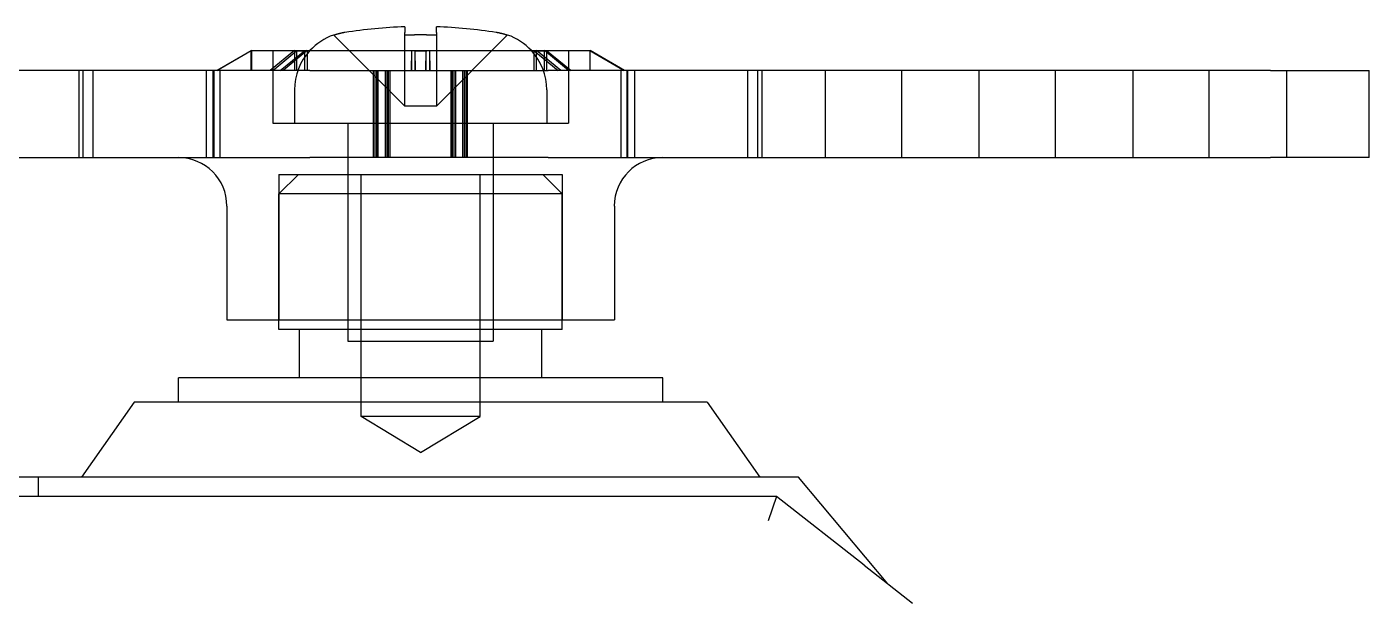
# Model space of a CAD drawing. Extents: x 3.27 to 9.48, y 3.29 to 7.63.
# Drawn here: x 4.435 to 5.526, y 4.677 to 5.146 of the extents above; entities that cross this region are included whole.
import ezdxf

# ---------------------------------------------------------------- set-up
doc = ezdxf.new("R2010")
doc.units = 0
doc.layers.add('HIDDEN_EDGES_ANSI_', color=7, linetype='CONTINUOUS')
doc.layers.add('VISIBLE_EDGES_ANSI_', color=7, linetype='CONTINUOUS')

msp = doc.modelspace()

# ---------------------------------------------------------------- linework, layer by layer
at = {"layer": 'HIDDEN_EDGES_ANSI_'}
for p, q in [((4.6847, 5.1387), (4.7424, 5.081)), ((4.7424, 5.081), (4.7424, 5.1387)), ((4.768, 5.081), (4.8256, 5.1387)), ((4.768, 5.1387), (4.768, 5.081)), ((4.6174, 5.1263), (4.6175, 5.1263)), ((4.6175, 5.1102), (4.6175, 5.1263)), ((4.6527, 5.1263), (4.6328, 5.1102)), ((4.6351, 5.1263), (4.6351, 5.0672)), ((4.6411, 5.1102), (4.661, 5.1263)), ((4.6527, 5.1263), (4.6527, 5.1102)), ((4.6546, 5.1102), (4.6546, 5.1263)), ((4.661, 5.1102), (4.661, 5.1263)), ((4.7479, 5.1263), (4.7476, 5.1102)), ((4.7479, 5.1263), (4.7479, 5.1102)), ((4.7594, 5.1102), (4.7597, 5.1263)), ((4.7597, 5.1102), (4.7597, 5.1263)), ((4.7625, 5.1263), (4.7625, 5.1102)), ((4.8473, 5.1263), (4.8473, 5.1102)), ((4.8473, 5.1263), (4.8669, 5.1102)), ((4.8753, 5.1102), (4.8558, 5.1263)), ((4.8558, 5.1102), (4.8558, 5.1263)), ((4.8576, 5.1263), (4.8576, 5.1102)), ((4.8753, 5.1263), (4.8753, 5.0672)), ((4.8928, 5.1263), (4.8928, 5.1102)), ((4.8928, 5.1263), (4.9207, 5.1102)), ((4.893, 5.1263), (4.893, 5.1262)), ((4.4776, 5.0393), (4.4776, 5.1102)), ((4.4891, 5.0393), (4.4891, 5.1102)), ((4.5812, 5.0393), (4.5812, 5.1102)), ((4.5874, 5.0393), (4.5874, 5.1102)), ((4.5923, 5.0393), (4.5923, 5.1102)), ((4.717, 5.0393), (4.717, 5.1102)), ((4.7182, 5.0393), (4.7182, 5.1102)), ((4.7195, 5.0393), (4.7195, 5.1102)), ((4.7207, 5.0393), (4.7207, 5.1102)), ((4.7267, 5.0393), (4.7267, 5.1102)), ((4.7279, 5.0393), (4.7279, 5.1102)), ((4.7291, 5.0393), (4.7291, 5.1102)), ((4.7304, 5.0393), (4.7304, 5.1102)), ((4.78, 5.0393), (4.78, 5.1102)), ((4.7812, 5.0393), (4.7812, 5.1102)), ((4.7825, 5.0393), (4.7825, 5.1102)), ((4.7837, 5.0393), (4.7837, 5.1102)), ((4.7896, 5.0393), (4.7896, 5.1102)), ((4.7909, 5.0393), (4.7909, 5.1102)), ((4.7921, 5.0393), (4.7921, 5.1102)), ((4.7934, 5.0393), (4.7934, 5.1102)), ((4.9181, 5.0393), (4.9181, 5.1102)), ((4.923, 5.0393), (4.923, 5.1102)), ((4.9237, 5.0393), (4.9237, 5.1102)), ((5.0213, 5.0393), (5.0213, 5.1102)), ((5.0293, 5.0393), (5.0293, 5.1102)), ((5.0843, 5.0393), (5.0843, 5.1102)), ((5.1463, 5.0393), (5.1463, 5.1102)), ((5.2093, 5.0393), (5.2093, 5.1102)), ((5.2713, 5.0393), (5.2713, 5.1102)), ((5.3343, 5.0393), (5.3343, 5.1102)), ((5.3963, 5.0393), (5.3963, 5.1102)), ((5.4593, 5.0393), (5.4593, 5.1102)), ((4.6526, 5.0943), (4.6526, 5.0672)), ((4.8577, 5.0943), (4.8577, 5.0672)), ((4.768, 5.081), (4.7424, 5.081)), ((4.6351, 5.0672), (4.8753, 5.0672)), ((4.6961, 5.0672), (4.6961, 4.8901)), ((4.6961, 5.0672), (4.6961, 5.0255)), ((4.8142, 5.0672), (4.8142, 4.8901)), ((4.8142, 5.0672), (4.8142, 5.0255)), ((4.6558, 5.0255), (4.64, 5.0098)), ((4.64, 5.0255), (4.8703, 5.0255)), ((4.64, 5.0255), (4.64, 4.9074)), ((4.7068, 4.8287), (4.7068, 5.0255)), ((4.8036, 4.8287), (4.8036, 5.0255)), ((4.8546, 5.0255), (4.8703, 5.0098)), ((4.8703, 5.0255), (4.8703, 4.9074)), ((4.8703, 5.0098), (4.64, 5.0098)), ((4.64, 4.9074), (4.64, 5.0098)), ((4.8703, 4.9074), (4.8703, 5.0098)), ((4.6961, 4.8901), (4.8142, 4.8901)), ((4.8036, 4.8287), (4.7068, 4.8287)), ((4.7552, 4.7996), (4.7068, 4.8287)), ((4.7552, 4.7996), (4.8036, 4.8287)), ((4.4442, 4.7795), (4.4442, 4.7637))]:
    msp.add_line(p, q, dxfattribs=at)
for points in [[(4.6175, 5.1263, 0), (4.6175, 5.1263, 0), (4.6175, 5.1263, 0), (4.6175, 5.1263, 0), (4.6175, 5.1263, 0), (4.6175, 5.1263, 0), (4.6175, 5.1263, 0), (4.6175, 5.1263, 0), (4.6175, 5.1263, 0), (4.6174, 5.1263, 0), (4.6174, 5.1263, 0), (4.6174, 5.1263, 0), (4.6174, 5.1263, 0), (4.6174, 5.1263, 0), (4.6174, 5.1263, 0), (4.6174, 5.1263, 0), (4.6174, 5.1263, 0), (4.6174, 5.1263, 0), (4.6174, 5.1263, 0), (4.6174, 5.1263, 0), (4.6174, 5.1263, 0), (4.6174, 5.1263, 0), (4.6174, 5.1263, 0), (4.6174, 5.1263, 0), (4.6174, 5.1263, 0), (4.6174, 5.1263, 0), (4.6174, 5.1263, 0), (4.6174, 5.1263, 0), (4.6174, 5.1263, 0), (4.6174, 5.1263, 0), (4.6174, 5.1263, 0), (4.6174, 5.1263, 0), (4.6174, 5.1263, 0), (4.6174, 5.1263, 0), (4.6174, 5.1263, 0), (4.6174, 5.1263, 0), (4.6174, 5.1263, 0), (4.6174, 5.1263, 0), (4.6174, 5.1263, 0), (4.6174, 5.1263, 0), (4.6174, 5.1263, 0), (4.6174, 5.1263, 0), (4.6174, 5.1263, 0), (4.6174, 5.1263, 0), (4.6174, 5.1263, 0), (4.6174, 5.1263, 0), (4.6174, 5.1263, 0), (4.6174, 5.1263, 0), (4.6174, 5.1263, 0), (4.6174, 5.1263, 0), (4.6174, 5.1263, 0), (4.6174, 5.1263, 0), (4.6174, 5.1263, 0), (4.6174, 5.1263, 0), (4.6174, 5.1263, 0), (4.6174, 5.1263, 0), (4.6174, 5.1263, 0), (4.6174, 5.1263, 0), (4.6174, 5.1263, 0), (4.6174, 5.1263, 0), (4.6174, 5.1263, 0), (4.6174, 5.1262, 0), (4.6174, 5.1262, 0), (4.6174, 5.1262, 0), (4.6174, 5.1262, 0), (4.6174, 5.1262, 0), (4.6174, 5.1262, 0), (4.6174, 5.1262, 0), (4.6174, 5.1262, 0), (4.6174, 5.1262, 0), (4.6174, 5.1262, 0), (4.6174, 5.1262, 0), (4.6174, 5.1262, 0), (4.6174, 5.1262, 0), (4.6174, 5.1262, 0), (4.6174, 5.1262, 0), (4.6174, 5.1262, 0), (4.6174, 5.1262, 0), (4.6174, 5.1262, 0), (4.6174, 5.1262, 0), (4.6174, 5.1262, 0), (4.6174, 5.1262, 0), (4.6174, 5.1262, 0), (4.6174, 5.1262, 0), (4.6174, 5.1262, 0), (4.6174, 5.1262, 0), (4.6174, 5.1262, 0), (4.6174, 5.1262, 0), (4.6174, 5.1262, 0), (4.6174, 5.1262, 0), (4.6174, 5.1262, 0), (4.6174, 5.1262, 0), (4.6174, 5.1262, 0), (4.6174, 5.1262, 0), (4.6174, 5.1262, 0), (4.6174, 5.1262, 0), (4.6174, 5.1262, 0), (4.6174, 5.1262, 0), (4.6174, 5.1262, 0), (4.6174, 5.1262, 0), (4.6174, 5.1262, 0), (4.6174, 5.1262, 0), (4.6174, 5.1262, 0), (4.6174, 5.1262, 0), (4.6174, 5.1262, 0), (4.6174, 5.1262, 0), (4.6174, 5.1262, 0), (4.6174, 5.1262, 0), (4.6174, 5.1262, 0), (4.6174, 5.1262, 0), (4.6174, 5.1262, 0), (4.6174, 5.1262, 0), (4.6174, 5.1262, 0), (4.6174, 5.1262, 0), (4.6174, 5.1262, 0), (4.6174, 5.1262, 0), (4.6174, 5.1262, 0), (4.6174, 5.1262, 0), (4.6174, 5.1262, 0), (4.6174, 5.1262, 0), (4.6174, 5.1262, 0), (4.6174, 5.1262, 0), (4.6174, 5.1262, 0), (4.6174, 5.1262, 0), (4.6174, 5.1262, 0), (4.6174, 5.1262, 0), (4.6174, 5.1262, 0), (4.6174, 5.1262, 0), (4.6174, 5.1262, 0)], [(4.6527, 5.1263, 0), (4.6528, 5.1263, 0), (4.6529, 5.1263, 0), (4.6529, 5.1263, 0), (4.653, 5.1263, 0), (4.6531, 5.1263, 0), (4.6531, 5.1263, 0), (4.6532, 5.1263, 0), (4.6532, 5.1263, 0), (4.6533, 5.1263, 0), (4.6534, 5.1263, 0), (4.6534, 5.1263, 0), (4.6535, 5.1263, 0), (4.6536, 5.1263, 0), (4.6536, 5.1263, 0), (4.6537, 5.1263, 0), (4.6537, 5.1263, 0), (4.6538, 5.1263, 0), (4.6539, 5.1263, 0), (4.6539, 5.1263, 0), (4.654, 5.1263, 0), (4.654, 5.1263, 0), (4.6541, 5.1263, 0), (4.6542, 5.1263, 0), (4.6542, 5.1262, 0), (4.6543, 5.1262, 0), (4.6544, 5.1262, 0), (4.6544, 5.1262, 0), (4.6545, 5.1262, 0), (4.6546, 5.1262, 0), (4.6546, 5.1262, 0), (4.6547, 5.1262, 0), (4.6547, 5.1262, 0), (4.6548, 5.1262, 0), (4.6549, 5.1262, 0), (4.6549, 5.1262, 0), (4.655, 5.1262, 0), (4.6551, 5.1262, 0), (4.6551, 5.1262, 0), (4.6552, 5.1262, 0), (4.6552, 5.1262, 0), (4.6553, 5.1262, 0), (4.6554, 5.1262, 0), (4.6554, 5.1262, 0), (4.6555, 5.1262, 0), (4.6556, 5.1262, 0), (4.6556, 5.1262, 0), (4.6557, 5.1262, 0), (4.6558, 5.1262, 0), (4.6558, 5.1262, 0), (4.6559, 5.1262, 0), (4.6559, 5.1262, 0), (4.656, 5.1262, 0), (4.6561, 5.1262, 0), (4.6561, 5.1262, 0), (4.6562, 5.1262, 0), (4.6563, 5.1262, 0), (4.6563, 5.1262, 0), (4.6564, 5.1262, 0), (4.6565, 5.1262, 0), (4.6565, 5.1262, 0), (4.6566, 5.1262, 0), (4.6566, 5.1262, 0), (4.6567, 5.1262, 0), (4.6568, 5.1262, 0), (4.6569, 5.1262, 0), (4.6569, 5.1262, 0), (4.657, 5.1262, 0), (4.657, 5.1262, 0), (4.6571, 5.1262, 0), (4.6572, 5.1262, 0), (4.6572, 5.1262, 0), (4.6573, 5.1262, 0), (4.6574, 5.1262, 0), (4.6574, 5.1262, 0), (4.6575, 5.1262, 0), (4.6576, 5.1262, 0), (4.6576, 5.1262, 0), (4.6577, 5.1262, 0), (4.6578, 5.1262, 0), (4.6578, 5.1262, 0), (4.6579, 5.1262, 0), (4.6579, 5.1262, 0), (4.658, 5.1262, 0), (4.6581, 5.1262, 0), (4.6582, 5.1262, 0), (4.6582, 5.1262, 0), (4.6583, 5.1262, 0), (4.6584, 5.1262, 0), (4.6584, 5.1262, 0), (4.6585, 5.1262, 0), (4.6585, 5.1262, 0), (4.6586, 5.1262, 0), (4.6587, 5.1262, 0), (4.6587, 5.1262, 0), (4.6588, 5.1262, 0), (4.6589, 5.1262, 0), (4.6589, 5.1262, 0), (4.659, 5.1262, 0), (4.6591, 5.1262, 0), (4.6591, 5.1262, 0), (4.6592, 5.1262, 0), (4.6593, 5.1262, 0), (4.6593, 5.1262, 0), (4.6594, 5.1262, 0), (4.6595, 5.1263, 0), (4.6595, 5.1263, 0), (4.6596, 5.1263, 0), (4.6597, 5.1263, 0), (4.6597, 5.1263, 0), (4.6598, 5.1263, 0), (4.6599, 5.1263, 0), (4.6599, 5.1263, 0), (4.66, 5.1263, 0), (4.6601, 5.1263, 0), (4.6601, 5.1263, 0), (4.6602, 5.1263, 0), (4.6603, 5.1263, 0), (4.6603, 5.1263, 0), (4.6604, 5.1263, 0), (4.6605, 5.1263, 0), (4.6605, 5.1263, 0), (4.6606, 5.1263, 0), (4.6607, 5.1263, 0), (4.6607, 5.1263, 0), (4.6608, 5.1263, 0), (4.6609, 5.1263, 0), (4.6609, 5.1263, 0), (4.661, 5.1263, 0)], [(4.7479, 5.1263, 0), (4.748, 5.1263, 0), (4.7481, 5.1263, 0), (4.7482, 5.1263, 0), (4.7483, 5.1263, 0), (4.7484, 5.1263, 0), (4.7485, 5.1263, 0), (4.7485, 5.1263, 0), (4.7486, 5.1263, 0), (4.7487, 5.1263, 0), (4.7488, 5.1263, 0), (4.7489, 5.1263, 0), (4.749, 5.1263, 0), (4.7491, 5.1263, 0), (4.7492, 5.1263, 0), (4.7493, 5.1263, 0), (4.7494, 5.1263, 0), (4.7495, 5.1263, 0), (4.7496, 5.1263, 0), (4.7497, 5.1263, 0), (4.7497, 5.1263, 0), (4.7499, 5.1263, 0), (4.7499, 5.1263, 0), (4.75, 5.1263, 0), (4.7501, 5.1262, 0), (4.7502, 5.1262, 0), (4.7503, 5.1262, 0), (4.7504, 5.1262, 0), (4.7505, 5.1262, 0), (4.7506, 5.1262, 0), (4.7507, 5.1262, 0), (4.7508, 5.1262, 0), (4.7509, 5.1262, 0), (4.7509, 5.1262, 0), (4.751, 5.1262, 0), (4.7511, 5.1262, 0), (4.7512, 5.1262, 0), (4.7513, 5.1262, 0), (4.7514, 5.1262, 0), (4.7515, 5.1262, 0), (4.7516, 5.1262, 0), (4.7517, 5.1262, 0), (4.7518, 5.1262, 0), (4.7519, 5.1262, 0), (4.752, 5.1262, 0), (4.7521, 5.1262, 0), (4.7522, 5.1262, 0), (4.7522, 5.1262, 0), (4.7523, 5.1262, 0), (4.7524, 5.1262, 0), (4.7525, 5.1262, 0), (4.7526, 5.1262, 0), (4.7527, 5.1262, 0), (4.7528, 5.1262, 0), (4.7529, 5.1262, 0), (4.753, 5.1262, 0), (4.7531, 5.1262, 0), (4.7532, 5.1262, 0), (4.7533, 5.1262, 0), (4.7534, 5.1262, 0), (4.7534, 5.1262, 0), (4.7535, 5.1262, 0), (4.7536, 5.1262, 0), (4.7537, 5.1262, 0), (4.7538, 5.1262, 0), (4.7539, 5.1262, 0), (4.754, 5.1262, 0), (4.7541, 5.1262, 0), (4.7542, 5.1262, 0), (4.7543, 5.1262, 0), (4.7544, 5.1262, 0), (4.7545, 5.1262, 0), (4.7546, 5.1262, 0), (4.7546, 5.1262, 0), (4.7547, 5.1262, 0), (4.7548, 5.1262, 0), (4.7549, 5.1262, 0), (4.755, 5.1262, 0), (4.7551, 5.1262, 0), (4.7552, 5.1262, 0), (4.7553, 5.1262, 0), (4.7554, 5.1262, 0), (4.7555, 5.1262, 0), (4.7556, 5.1262, 0), (4.7557, 5.1262, 0), (4.7557, 5.1262, 0), (4.7558, 5.1262, 0), (4.7559, 5.1262, 0), (4.756, 5.1262, 0), (4.7561, 5.1262, 0), (4.7562, 5.1262, 0), (4.7563, 5.1262, 0), (4.7564, 5.1262, 0), (4.7565, 5.1262, 0), (4.7566, 5.1262, 0), (4.7567, 5.1262, 0), (4.7568, 5.1262, 0), (4.7569, 5.1262, 0), (4.7569, 5.1262, 0), (4.757, 5.1262, 0), (4.7571, 5.1262, 0), (4.7572, 5.1262, 0), (4.7573, 5.1262, 0), (4.7574, 5.1262, 0), (4.7575, 5.1262, 0), (4.7576, 5.1263, 0), (4.7577, 5.1263, 0), (4.7578, 5.1263, 0), (4.7579, 5.1263, 0), (4.758, 5.1263, 0), (4.7581, 5.1263, 0), (4.7581, 5.1263, 0), (4.7582, 5.1263, 0), (4.7583, 5.1263, 0), (4.7584, 5.1263, 0), (4.7585, 5.1263, 0), (4.7586, 5.1263, 0), (4.7587, 5.1263, 0), (4.7588, 5.1263, 0), (4.7589, 5.1263, 0), (4.759, 5.1263, 0), (4.7591, 5.1263, 0), (4.7592, 5.1263, 0), (4.7593, 5.1263, 0), (4.7594, 5.1263, 0), (4.7594, 5.1263, 0), (4.7595, 5.1263, 0), (4.7596, 5.1263, 0), (4.7597, 5.1263, 0)], [(4.8473, 5.1263, 0), (4.8474, 5.1263, 0), (4.8475, 5.1263, 0), (4.8476, 5.1263, 0), (4.8476, 5.1263, 0), (4.8477, 5.1263, 0), (4.8477, 5.1263, 0), (4.8478, 5.1263, 0), (4.8479, 5.1263, 0), (4.848, 5.1263, 0), (4.848, 5.1263, 0), (4.8481, 5.1263, 0), (4.8482, 5.1263, 0), (4.8482, 5.1263, 0), (4.8483, 5.1263, 0), (4.8484, 5.1263, 0), (4.8484, 5.1263, 0), (4.8485, 5.1263, 0), (4.8486, 5.1263, 0), (4.8486, 5.1263, 0), (4.8487, 5.1263, 0), (4.8488, 5.1263, 0), (4.8488, 5.1263, 0), (4.8489, 5.1263, 0), (4.849, 5.1262, 0), (4.849, 5.1262, 0), (4.8491, 5.1262, 0), (4.8492, 5.1262, 0), (4.8492, 5.1262, 0), (4.8493, 5.1262, 0), (4.8494, 5.1262, 0), (4.8495, 5.1262, 0), (4.8495, 5.1262, 0), (4.8496, 5.1262, 0), (4.8496, 5.1262, 0), (4.8497, 5.1262, 0), (4.8498, 5.1262, 0), (4.8498, 5.1262, 0), (4.8499, 5.1262, 0), (4.85, 5.1262, 0), (4.8501, 5.1262, 0), (4.8501, 5.1262, 0), (4.8502, 5.1262, 0), (4.8502, 5.1262, 0), (4.8503, 5.1262, 0), (4.8504, 5.1262, 0), (4.8505, 5.1262, 0), (4.8505, 5.1262, 0), (4.8506, 5.1262, 0), (4.8506, 5.1262, 0), (4.8507, 5.1262, 0), (4.8508, 5.1262, 0), (4.8509, 5.1262, 0), (4.8509, 5.1262, 0), (4.851, 5.1262, 0), (4.851, 5.1262, 0), (4.8511, 5.1262, 0), (4.8512, 5.1262, 0), (4.8513, 5.1262, 0), (4.8513, 5.1262, 0), (4.8514, 5.1262, 0), (4.8514, 5.1262, 0), (4.8515, 5.1262, 0), (4.8516, 5.1262, 0), (4.8517, 5.1262, 0), (4.8517, 5.1262, 0), (4.8518, 5.1262, 0), (4.8518, 5.1262, 0), (4.8519, 5.1262, 0), (4.852, 5.1262, 0), (4.852, 5.1262, 0), (4.8521, 5.1262, 0), (4.8522, 5.1262, 0), (4.8522, 5.1262, 0), (4.8523, 5.1262, 0), (4.8524, 5.1262, 0), (4.8524, 5.1262, 0), (4.8525, 5.1262, 0), (4.8526, 5.1262, 0), (4.8526, 5.1262, 0), (4.8527, 5.1262, 0), (4.8528, 5.1262, 0), (4.8528, 5.1262, 0), (4.8529, 5.1262, 0), (4.853, 5.1262, 0), (4.853, 5.1262, 0), (4.8531, 5.1262, 0), (4.8532, 5.1262, 0), (4.8532, 5.1262, 0), (4.8533, 5.1262, 0), (4.8533, 5.1262, 0), (4.8534, 5.1262, 0), (4.8535, 5.1262, 0), (4.8535, 5.1262, 0), (4.8536, 5.1262, 0), (4.8537, 5.1262, 0), (4.8537, 5.1262, 0), (4.8538, 5.1262, 0), (4.8539, 5.1262, 0), (4.8539, 5.1262, 0), (4.854, 5.1262, 0), (4.8541, 5.1262, 0), (4.8541, 5.1262, 0), (4.8542, 5.1262, 0), (4.8543, 5.1262, 0), (4.8543, 5.1263, 0), (4.8544, 5.1263, 0), (4.8544, 5.1263, 0), (4.8545, 5.1263, 0), (4.8546, 5.1263, 0), (4.8546, 5.1263, 0), (4.8547, 5.1263, 0), (4.8548, 5.1263, 0), (4.8548, 5.1263, 0), (4.8549, 5.1263, 0), (4.8549, 5.1263, 0), (4.855, 5.1263, 0), (4.8551, 5.1263, 0), (4.8551, 5.1263, 0), (4.8552, 5.1263, 0), (4.8553, 5.1263, 0), (4.8553, 5.1263, 0), (4.8554, 5.1263, 0), (4.8555, 5.1263, 0), (4.8555, 5.1263, 0), (4.8556, 5.1263, 0), (4.8556, 5.1263, 0), (4.8557, 5.1263, 0), (4.8558, 5.1263, 0)], [(4.8928, 5.1263, 0), (4.8928, 5.1263, 0), (4.8928, 5.1263, 0), (4.8928, 5.1263, 0), (4.8928, 5.1263, 0), (4.8928, 5.1263, 0), (4.8928, 5.1263, 0), (4.8928, 5.1263, 0), (4.8928, 5.1263, 0), (4.8928, 5.1263, 0), (4.8928, 5.1263, 0), (4.8928, 5.1263, 0), (4.8928, 5.1263, 0), (4.8929, 5.1263, 0), (4.8929, 5.1263, 0), (4.8929, 5.1263, 0), (4.8929, 5.1263, 0), (4.8929, 5.1263, 0), (4.8929, 5.1263, 0), (4.8929, 5.1263, 0), (4.8929, 5.1263, 0), (4.8929, 5.1263, 0), (4.8929, 5.1263, 0), (4.8929, 5.1263, 0), (4.8929, 5.1262, 0), (4.8929, 5.1262, 0), (4.8929, 5.1262, 0), (4.8929, 5.1262, 0), (4.8929, 5.1262, 0), (4.8929, 5.1262, 0), (4.8929, 5.1262, 0), (4.8929, 5.1262, 0), (4.8929, 5.1262, 0), (4.8929, 5.1262, 0), (4.8929, 5.1262, 0), (4.8929, 5.1262, 0), (4.8929, 5.1262, 0), (4.8929, 5.1262, 0), (4.8929, 5.1262, 0), (4.8929, 5.1262, 0), (4.8929, 5.1262, 0), (4.8929, 5.1262, 0), (4.8929, 5.1262, 0), (4.8929, 5.1262, 0), (4.8929, 5.1262, 0), (4.8929, 5.1262, 0), (4.8929, 5.1262, 0), (4.8929, 5.1262, 0), (4.8929, 5.1262, 0), (4.8929, 5.1262, 0), (4.8929, 5.1262, 0), (4.893, 5.1262, 0), (4.893, 5.1262, 0), (4.893, 5.1262, 0), (4.893, 5.1262, 0), (4.893, 5.1262, 0), (4.893, 5.1262, 0), (4.893, 5.1262, 0), (4.893, 5.1262, 0), (4.893, 5.1262, 0), (4.893, 5.1262, 0), (4.893, 5.1262, 0), (4.893, 5.1262, 0), (4.893, 5.1262, 0), (4.893, 5.1262, 0), (4.893, 5.1262, 0), (4.893, 5.1262, 0), (4.893, 5.1262, 0), (4.893, 5.1262, 0), (4.893, 5.1262, 0), (4.893, 5.1262, 0), (4.893, 5.1262, 0), (4.893, 5.1262, 0), (4.893, 5.1262, 0), (4.893, 5.1262, 0), (4.893, 5.1262, 0), (4.893, 5.1262, 0), (4.893, 5.1262, 0), (4.893, 5.1262, 0), (4.893, 5.1262, 0), (4.893, 5.1262, 0), (4.893, 5.1262, 0), (4.893, 5.1262, 0), (4.893, 5.1262, 0), (4.893, 5.1262, 0), (4.893, 5.1262, 0), (4.893, 5.1262, 0), (4.893, 5.1262, 0), (4.893, 5.1262, 0), (4.893, 5.1262, 0), (4.893, 5.1262, 0), (4.893, 5.1262, 0), (4.893, 5.1262, 0), (4.893, 5.1262, 0), (4.893, 5.1262, 0), (4.893, 5.1262, 0), (4.893, 5.1262, 0), (4.893, 5.1262, 0), (4.893, 5.1262, 0), (4.893, 5.1262, 0), (4.893, 5.1262, 0), (4.893, 5.1262, 0), (4.893, 5.1262, 0), (4.893, 5.1262, 0), (4.893, 5.1262, 0), (4.893, 5.1263, 0), (4.893, 5.1263, 0), (4.893, 5.1263, 0), (4.8929, 5.1263, 0), (4.8929, 5.1263, 0), (4.8929, 5.1263, 0), (4.8929, 5.1263, 0), (4.8929, 5.1263, 0), (4.8929, 5.1263, 0), (4.8929, 5.1263, 0), (4.8929, 5.1263, 0), (4.8929, 5.1263, 0), (4.8929, 5.1263, 0), (4.8929, 5.1263, 0), (4.8929, 5.1263, 0), (4.8929, 5.1263, 0), (4.8929, 5.1263, 0), (4.8929, 5.1263, 0), (4.8929, 5.1263, 0), (4.8929, 5.1263, 0), (4.8929, 5.1263, 0), (4.8929, 5.1263, 0), (4.8929, 5.1263, 0), (4.8929, 5.1263, 0)]]:
    msp.add_polyline3d(points, dxfattribs=at)
for centre, start, end in [((4.6999, 5.0943), 137.4242, 180), ((4.8105, 5.0943), 0, 42.5758)]:
    msp.add_arc(centre, 0.0472, start, end, dxfattribs=at)
at = {"layer": 'VISIBLE_EDGES_ANSI_'}
for p, q in [((4.7424, 5.1456), (4.7424, 5.141)), ((4.7424, 5.1387), (4.7424, 5.141)), ((4.768, 5.141), (4.768, 5.1456)), ((4.768, 5.141), (4.768, 5.1387)), ((4.6847, 5.1387), (4.6844, 5.139)), ((4.8259, 5.139), (4.8256, 5.1387)), ((4.5895, 5.1102), (4.6174, 5.1263)), ((4.6176, 5.1263), (4.5896, 5.1102)), ((4.6174, 5.1263), (4.893, 5.1263)), ((4.6174, 5.1263), (4.6174, 5.1262)), ((4.6176, 5.1263), (4.6176, 5.1102)), ((4.635, 5.1102), (4.6546, 5.1263)), ((4.663, 5.1263), (4.6435, 5.1102)), ((4.663, 5.1263), (4.663, 5.1102)), ((4.7509, 5.1102), (4.7507, 5.1263)), ((4.7507, 5.1102), (4.7507, 5.1263)), ((4.7625, 5.1263), (4.7627, 5.1102)), ((4.8693, 5.1102), (4.8494, 5.1263)), ((4.8494, 5.1102), (4.8494, 5.1263)), ((4.8576, 5.1263), (4.8776, 5.1102)), ((4.8929, 5.1102), (4.8929, 5.1263)), ((4.9209, 5.1102), (4.8929, 5.1263)), ((4.893, 5.1263), (4.893, 5.1263)), ((4.481, 5.1102), (4.0662, 5.1102)), ((4.481, 5.0393), (4.481, 5.1102)), ((4.5867, 5.1102), (4.481, 5.1102)), ((4.6652, 5.1102), (4.5867, 5.1102)), ((4.5867, 5.0393), (4.5867, 5.1102)), ((4.6652, 5.1102), (4.8589, 5.1102)), ((4.9292, 5.1102), (4.8589, 5.1102)), ((5.0327, 5.1102), (4.9292, 5.1102)), ((4.9292, 5.0393), (4.9292, 5.1102)), ((5.4461, 5.1102), (5.0327, 5.1102)), ((5.0327, 5.0393), (5.0327, 5.1102)), ((5.4461, 5.1102), (5.5262, 5.1102)), ((5.5262, 5.0393), (5.5262, 5.1102)), ((4.0662, 5.0393), (4.481, 5.0393)), ((4.481, 5.0393), (4.5867, 5.0393)), ((4.5867, 5.0393), (4.6652, 5.0393)), ((4.8589, 5.0393), (4.6652, 5.0393)), ((4.8589, 5.0393), (4.9292, 5.0393)), ((4.9292, 5.0393), (5.0327, 5.0393)), ((5.0327, 5.0393), (5.4461, 5.0393)), ((5.5262, 5.0393), (5.4461, 5.0393)), ((4.5977, 4.9999), (4.5977, 4.9074)), ((4.9127, 4.9999), (4.9127, 4.9074)), ((4.5977, 4.9074), (4.9127, 4.9074)), ((4.64, 4.8995), (4.64, 4.9074)), ((4.8703, 4.8995), (4.64, 4.8995)), ((4.6568, 4.8602), (4.6568, 4.8995)), ((4.8536, 4.8602), (4.8536, 4.8995)), ((4.8703, 4.8995), (4.8703, 4.9074)), ((4.952, 4.8602), (4.5583, 4.8602)), ((4.5583, 4.8405), (4.5583, 4.8602)), ((4.952, 4.8405), (4.952, 4.8602)), ((4.5223, 4.8405), (4.4796, 4.7795)), ((4.988, 4.8405), (4.5223, 4.8405)), ((4.988, 4.8405), (5.0308, 4.7795)), ((5.0624, 4.7795), (4.3635, 4.7795)), ((5.1351, 4.6928), (5.0624, 4.7795)), ((5.0446, 4.7637), (4.2965, 4.7637)), ((5.0446, 4.7637), (5.0378, 4.744)), ((5.1157, 4.7079), (5.0446, 4.7637)), ((5.1157, 4.7079), (5.1551, 4.6771))]:
    msp.add_line(p, q, dxfattribs=at)
for points in [[(4.6937, 5.141, 0), (4.6936, 5.141, 0), (4.6936, 5.141, 0), (4.6935, 5.141, 0), (4.6934, 5.1409, 0), (4.6933, 5.1409, 0), (4.6933, 5.1409, 0), (4.6932, 5.1409, 0), (4.6931, 5.1409, 0), (4.6931, 5.1409, 0), (4.693, 5.1409, 0), (4.6929, 5.1409, 0), (4.6928, 5.1408, 0), (4.6928, 5.1408, 0), (4.6927, 5.1408, 0), (4.6926, 5.1408, 0), (4.6925, 5.1408, 0), (4.6925, 5.1408, 0), (4.6924, 5.1408, 0), (4.6923, 5.1407, 0), (4.6922, 5.1407, 0), (4.6922, 5.1407, 0), (4.6921, 5.1407, 0), (4.692, 5.1407, 0), (4.692, 5.1407, 0), (4.6919, 5.1407, 0), (4.6918, 5.1406, 0), (4.6917, 5.1406, 0), (4.6917, 5.1406, 0), (4.6916, 5.1406, 0), (4.6915, 5.1406, 0), (4.6914, 5.1406, 0), (4.6914, 5.1406, 0), (4.6913, 5.1406, 0), (4.6912, 5.1405, 0), (4.6912, 5.1405, 0), (4.6911, 5.1405, 0), (4.691, 5.1405, 0), (4.6909, 5.1405, 0), (4.6909, 5.1405, 0), (4.6908, 5.1404, 0), (4.6907, 5.1404, 0), (4.6907, 5.1404, 0), (4.6906, 5.1404, 0), (4.6905, 5.1404, 0), (4.6904, 5.1404, 0), (4.6904, 5.1403, 0), (4.6903, 5.1403, 0), (4.6902, 5.1403, 0), (4.6902, 5.1403, 0), (4.6901, 5.1403, 0), (4.69, 5.1403, 0), (4.6899, 5.1402, 0), (4.6899, 5.1402, 0), (4.6898, 5.1402, 0), (4.6897, 5.1402, 0), (4.6897, 5.1402, 0), (4.6896, 5.1402, 0), (4.6895, 5.1401, 0), (4.6894, 5.1401, 0), (4.6894, 5.1401, 0), (4.6893, 5.1401, 0), (4.6892, 5.1401, 0), (4.6891, 5.14, 0), (4.6891, 5.14, 0), (4.689, 5.14, 0), (4.6889, 5.14, 0), (4.6889, 5.14, 0), (4.6888, 5.1399, 0), (4.6887, 5.1399, 0), (4.6886, 5.1399, 0), (4.6886, 5.1399, 0), (4.6885, 5.1399, 0), (4.6884, 5.1399, 0), (4.6884, 5.1398, 0), (4.6883, 5.1398, 0), (4.6882, 5.1398, 0), (4.6882, 5.1398, 0), (4.6881, 5.1398, 0), (4.688, 5.1397, 0), (4.6879, 5.1397, 0), (4.6879, 5.1397, 0), (4.6878, 5.1397, 0), (4.6877, 5.1397, 0), (4.6877, 5.1396, 0), (4.6876, 5.1396, 0), (4.6875, 5.1396, 0), (4.6875, 5.1396, 0), (4.6874, 5.1396, 0), (4.6873, 5.1395, 0), (4.6872, 5.1395, 0), (4.6872, 5.1395, 0), (4.6871, 5.1395, 0), (4.687, 5.1395, 0), (4.687, 5.1394, 0), (4.6869, 5.1394, 0), (4.6868, 5.1394, 0), (4.6868, 5.1394, 0), (4.6867, 5.1394, 0), (4.6866, 5.1393, 0), (4.6866, 5.1393, 0), (4.6865, 5.1393, 0), (4.6864, 5.1393, 0), (4.6864, 5.1392, 0), (4.6863, 5.1392, 0), (4.6862, 5.1392, 0), (4.6861, 5.1392, 0), (4.6861, 5.1391, 0), (4.686, 5.1391, 0), (4.6859, 5.1391, 0), (4.6859, 5.1391, 0), (4.6858, 5.1391, 0), (4.6857, 5.139, 0), (4.6857, 5.139, 0), (4.6856, 5.139, 0), (4.6855, 5.139, 0), (4.6855, 5.139, 0), (4.6854, 5.1389, 0), (4.6853, 5.1389, 0), (4.6853, 5.1389, 0), (4.6852, 5.1388, 0), (4.6851, 5.1388, 0), (4.6851, 5.1388, 0), (4.685, 5.1388, 0), (4.6849, 5.1388, 0), (4.6849, 5.1387, 0), (4.6848, 5.1387, 0), (4.6847, 5.1387, 0)], [(4.8256, 5.1387, 0), (4.8256, 5.1387, 0), (4.8255, 5.1387, 0), (4.8254, 5.1388, 0), (4.8254, 5.1388, 0), (4.8253, 5.1388, 0), (4.8252, 5.1388, 0), (4.8252, 5.1388, 0), (4.8251, 5.1389, 0), (4.825, 5.1389, 0), (4.825, 5.1389, 0), (4.8249, 5.139, 0), (4.8248, 5.139, 0), (4.8248, 5.139, 0), (4.8247, 5.139, 0), (4.8246, 5.139, 0), (4.8246, 5.1391, 0), (4.8245, 5.1391, 0), (4.8244, 5.1391, 0), (4.8244, 5.1391, 0), (4.8243, 5.1391, 0), (4.8242, 5.1392, 0), (4.8242, 5.1392, 0), (4.8241, 5.1392, 0), (4.824, 5.1392, 0), (4.8239, 5.1393, 0), (4.8239, 5.1393, 0), (4.8238, 5.1393, 0), (4.8238, 5.1393, 0), (4.8237, 5.1394, 0), (4.8236, 5.1394, 0), (4.8235, 5.1394, 0), (4.8235, 5.1394, 0), (4.8234, 5.1394, 0), (4.8233, 5.1395, 0), (4.8233, 5.1395, 0), (4.8232, 5.1395, 0), (4.8231, 5.1395, 0), (4.8231, 5.1395, 0), (4.823, 5.1396, 0), (4.8229, 5.1396, 0), (4.8228, 5.1396, 0), (4.8228, 5.1396, 0), (4.8227, 5.1396, 0), (4.8226, 5.1397, 0), (4.8226, 5.1397, 0), (4.8225, 5.1397, 0), (4.8224, 5.1397, 0), (4.8224, 5.1397, 0), (4.8223, 5.1398, 0), (4.8222, 5.1398, 0), (4.8221, 5.1398, 0), (4.8221, 5.1398, 0), (4.822, 5.1398, 0), (4.8219, 5.1399, 0), (4.8219, 5.1399, 0), (4.8218, 5.1399, 0), (4.8217, 5.1399, 0), (4.8216, 5.1399, 0), (4.8216, 5.1399, 0), (4.8215, 5.14, 0), (4.8214, 5.14, 0), (4.8214, 5.14, 0), (4.8213, 5.14, 0), (4.8212, 5.14, 0), (4.8212, 5.1401, 0), (4.8211, 5.1401, 0), (4.821, 5.1401, 0), (4.8209, 5.1401, 0), (4.8209, 5.1401, 0), (4.8208, 5.1402, 0), (4.8207, 5.1402, 0), (4.8206, 5.1402, 0), (4.8206, 5.1402, 0), (4.8205, 5.1402, 0), (4.8204, 5.1402, 0), (4.8204, 5.1403, 0), (4.8203, 5.1403, 0), (4.8202, 5.1403, 0), (4.8201, 5.1403, 0), (4.8201, 5.1403, 0), (4.82, 5.1403, 0), (4.8199, 5.1404, 0), (4.8199, 5.1404, 0), (4.8198, 5.1404, 0), (4.8197, 5.1404, 0), (4.8196, 5.1404, 0), (4.8196, 5.1404, 0), (4.8195, 5.1405, 0), (4.8194, 5.1405, 0), (4.8194, 5.1405, 0), (4.8193, 5.1405, 0), (4.8192, 5.1405, 0), (4.8191, 5.1405, 0), (4.8191, 5.1406, 0), (4.819, 5.1406, 0), (4.8189, 5.1406, 0), (4.8188, 5.1406, 0), (4.8188, 5.1406, 0), (4.8187, 5.1406, 0), (4.8186, 5.1406, 0), (4.8186, 5.1406, 0), (4.8185, 5.1407, 0), (4.8184, 5.1407, 0), (4.8183, 5.1407, 0), (4.8183, 5.1407, 0), (4.8182, 5.1407, 0), (4.8181, 5.1407, 0), (4.818, 5.1407, 0), (4.818, 5.1408, 0), (4.8179, 5.1408, 0), (4.8178, 5.1408, 0), (4.8178, 5.1408, 0), (4.8177, 5.1408, 0), (4.8176, 5.1408, 0), (4.8175, 5.1408, 0), (4.8175, 5.1409, 0), (4.8174, 5.1409, 0), (4.8173, 5.1409, 0), (4.8172, 5.1409, 0), (4.8172, 5.1409, 0), (4.8171, 5.1409, 0), (4.817, 5.1409, 0), (4.817, 5.1409, 0), (4.8169, 5.141, 0), (4.8168, 5.141, 0), (4.8167, 5.141, 0), (4.8167, 5.141, 0)], [(4.768, 5.1387, 0), (4.7679, 5.1387, 0), (4.7678, 5.1387, 0), (4.7676, 5.1387, 0), (4.7675, 5.1387, 0), (4.7674, 5.1387, 0), (4.7673, 5.1387, 0), (4.7672, 5.1387, 0), (4.767, 5.1387, 0), (4.7669, 5.1387, 0), (4.7668, 5.1387, 0), (4.7667, 5.1387, 0), (4.7666, 5.1387, 0), (4.7665, 5.1388, 0), (4.7663, 5.1388, 0), (4.7662, 5.1388, 0), (4.7661, 5.1388, 0), (4.766, 5.1388, 0), (4.7659, 5.1388, 0), (4.7657, 5.1388, 0), (4.7656, 5.1388, 0), (4.7655, 5.1388, 0), (4.7654, 5.1388, 0), (4.7653, 5.1388, 0), (4.7652, 5.1388, 0), (4.765, 5.1388, 0), (4.7649, 5.1388, 0), (4.7648, 5.1388, 0), (4.7647, 5.1388, 0), (4.7646, 5.1388, 0), (4.7645, 5.1388, 0), (4.7644, 5.1388, 0), (4.7642, 5.1388, 0), (4.7641, 5.1388, 0), (4.764, 5.1388, 0), (4.7639, 5.1388, 0), (4.7638, 5.1389, 0), (4.7637, 5.1389, 0), (4.7635, 5.1389, 0), (4.7634, 5.1389, 0), (4.7633, 5.1389, 0), (4.7632, 5.1389, 0), (4.7631, 5.1389, 0), (4.763, 5.1389, 0), (4.7629, 5.1389, 0), (4.7627, 5.1389, 0), (4.7626, 5.1389, 0), (4.7625, 5.1389, 0), (4.7624, 5.1389, 0), (4.7623, 5.1389, 0), (4.7622, 5.1389, 0), (4.762, 5.1389, 0), (4.7619, 5.1389, 0), (4.7618, 5.1389, 0), (4.7617, 5.1389, 0), (4.7616, 5.1389, 0), (4.7615, 5.1389, 0), (4.7614, 5.1389, 0), (4.7612, 5.1389, 0), (4.7611, 5.1389, 0), (4.761, 5.1389, 0), (4.7609, 5.1389, 0), (4.7608, 5.1389, 0), (4.7607, 5.1389, 0), (4.7606, 5.1389, 0), (4.7604, 5.1389, 0), (4.7603, 5.1389, 0), (4.7602, 5.1389, 0), (4.7601, 5.139, 0), (4.76, 5.139, 0), (4.7599, 5.139, 0), (4.7598, 5.139, 0), (4.7596, 5.139, 0), (4.7595, 5.139, 0), (4.7594, 5.139, 0), (4.7593, 5.139, 0), (4.7592, 5.139, 0), (4.7591, 5.139, 0), (4.7589, 5.139, 0), (4.7588, 5.139, 0), (4.7587, 5.139, 0), (4.7586, 5.139, 0), (4.7585, 5.139, 0), (4.7584, 5.139, 0), (4.7583, 5.139, 0), (4.7582, 5.139, 0), (4.758, 5.139, 0), (4.7579, 5.139, 0), (4.7578, 5.139, 0), (4.7577, 5.139, 0), (4.7576, 5.139, 0), (4.7575, 5.139, 0), (4.7574, 5.139, 0), (4.7573, 5.139, 0), (4.7571, 5.139, 0), (4.757, 5.139, 0), (4.7569, 5.139, 0), (4.7568, 5.139, 0), (4.7567, 5.139, 0), (4.7566, 5.139, 0), (4.7565, 5.139, 0), (4.7564, 5.139, 0), (4.7562, 5.139, 0), (4.7561, 5.139, 0), (4.756, 5.139, 0), (4.7559, 5.139, 0), (4.7558, 5.139, 0), (4.7557, 5.139, 0), (4.7556, 5.139, 0), (4.7555, 5.139, 0), (4.7553, 5.139, 0), (4.7552, 5.139, 0), (4.7551, 5.139, 0), (4.755, 5.139, 0), (4.7549, 5.139, 0), (4.7548, 5.139, 0), (4.7547, 5.139, 0), (4.7546, 5.139, 0), (4.7545, 5.139, 0), (4.7543, 5.139, 0), (4.7542, 5.139, 0), (4.7541, 5.139, 0), (4.754, 5.139, 0), (4.7539, 5.139, 0), (4.7538, 5.139, 0), (4.7537, 5.139, 0), (4.7536, 5.139, 0), (4.7534, 5.139, 0), (4.7533, 5.139, 0), (4.7532, 5.139, 0), (4.7531, 5.139, 0), (4.753, 5.139, 0), (4.7529, 5.139, 0), (4.7528, 5.139, 0), (4.7527, 5.139, 0), (4.7526, 5.139, 0), (4.7524, 5.139, 0), (4.7523, 5.139, 0), (4.7522, 5.139, 0), (4.7521, 5.139, 0), (4.752, 5.139, 0), (4.7519, 5.139, 0), (4.7518, 5.139, 0), (4.7516, 5.139, 0), (4.7515, 5.139, 0), (4.7514, 5.139, 0), (4.7513, 5.139, 0), (4.7512, 5.139, 0), (4.7511, 5.139, 0), (4.751, 5.139, 0), (4.7508, 5.139, 0), (4.7507, 5.139, 0), (4.7506, 5.139, 0), (4.7505, 5.139, 0), (4.7504, 5.139, 0), (4.7503, 5.139, 0), (4.7502, 5.1389, 0), (4.75, 5.1389, 0), (4.7499, 5.1389, 0), (4.7498, 5.1389, 0), (4.7497, 5.1389, 0), (4.7496, 5.1389, 0), (4.7495, 5.1389, 0), (4.7494, 5.1389, 0), (4.7492, 5.1389, 0), (4.7491, 5.1389, 0), (4.749, 5.1389, 0), (4.7489, 5.1389, 0), (4.7488, 5.1389, 0), (4.7487, 5.1389, 0), (4.7486, 5.1389, 0), (4.7484, 5.1389, 0), (4.7483, 5.1389, 0), (4.7482, 5.1389, 0), (4.7481, 5.1389, 0), (4.748, 5.1389, 0), (4.7479, 5.1389, 0), (4.7477, 5.1389, 0), (4.7476, 5.1389, 0), (4.7475, 5.1389, 0), (4.7474, 5.1389, 0), (4.7473, 5.1389, 0), (4.7472, 5.1389, 0), (4.7471, 5.1389, 0), (4.7469, 5.1389, 0), (4.7468, 5.1389, 0), (4.7467, 5.1389, 0), (4.7466, 5.1389, 0), (4.7465, 5.1388, 0), (4.7464, 5.1388, 0), (4.7462, 5.1388, 0), (4.7461, 5.1388, 0), (4.746, 5.1388, 0), (4.7459, 5.1388, 0), (4.7458, 5.1388, 0), (4.7457, 5.1388, 0), (4.7455, 5.1388, 0), (4.7454, 5.1388, 0), (4.7453, 5.1388, 0), (4.7452, 5.1388, 0), (4.7451, 5.1388, 0), (4.745, 5.1388, 0), (4.7448, 5.1388, 0), (4.7447, 5.1388, 0), (4.7446, 5.1388, 0), (4.7445, 5.1388, 0), (4.7444, 5.1388, 0), (4.7443, 5.1388, 0), (4.7442, 5.1388, 0), (4.744, 5.1388, 0), (4.7439, 5.1388, 0), (4.7438, 5.1387, 0), (4.7437, 5.1387, 0), (4.7436, 5.1387, 0), (4.7435, 5.1387, 0), (4.7433, 5.1387, 0), (4.7432, 5.1387, 0), (4.7431, 5.1387, 0), (4.743, 5.1387, 0), (4.7429, 5.1387, 0), (4.7427, 5.1387, 0), (4.7426, 5.1387, 0), (4.7425, 5.1387, 0), (4.7424, 5.1387, 0)], [(4.6174, 5.1262, 0), (4.6174, 5.1262, 0), (4.6174, 5.1262, 0), (4.6174, 5.1262, 0), (4.6174, 5.1262, 0), (4.6174, 5.1262, 0), (4.6174, 5.1262, 0), (4.6174, 5.1262, 0), (4.6174, 5.1262, 0), (4.6174, 5.1262, 0), (4.6174, 5.1262, 0), (4.6174, 5.1262, 0), (4.6174, 5.1262, 0), (4.6174, 5.1262, 0), (4.6174, 5.1262, 0), (4.6174, 5.1262, 0), (4.6174, 5.1262, 0), (4.6174, 5.1262, 0), (4.6174, 5.1262, 0), (4.6174, 5.1262, 0), (4.6174, 5.1262, 0), (4.6174, 5.1262, 0), (4.6174, 5.1262, 0), (4.6174, 5.1262, 0), (4.6174, 5.1262, 0), (4.6174, 5.1262, 0), (4.6174, 5.1262, 0), (4.6174, 5.1262, 0), (4.6174, 5.1262, 0), (4.6174, 5.1262, 0), (4.6174, 5.1262, 0), (4.6174, 5.1262, 0), (4.6174, 5.1262, 0), (4.6174, 5.1262, 0), (4.6174, 5.1262, 0), (4.6174, 5.1262, 0), (4.6174, 5.1262, 0), (4.6174, 5.1262, 0), (4.6174, 5.1262, 0), (4.6174, 5.1262, 0), (4.6174, 5.1262, 0), (4.6174, 5.1262, 0), (4.6174, 5.1262, 0), (4.6174, 5.1262, 0), (4.6174, 5.1262, 0), (4.6174, 5.1262, 0), (4.6174, 5.1262, 0), (4.6174, 5.1262, 0), (4.6174, 5.1262, 0), (4.6174, 5.1262, 0), (4.6174, 5.1262, 0), (4.6174, 5.1262, 0), (4.6174, 5.1262, 0), (4.6174, 5.1262, 0), (4.6174, 5.1262, 0), (4.6174, 5.1262, 0), (4.6174, 5.1262, 0), (4.6174, 5.1262, 0), (4.6174, 5.1262, 0), (4.6174, 5.1262, 0), (4.6174, 5.1262, 0), (4.6174, 5.1262, 0), (4.6174, 5.1262, 0), (4.6174, 5.1262, 0), (4.6174, 5.1262, 0), (4.6174, 5.1262, 0), (4.6174, 5.1262, 0), (4.6174, 5.1262, 0), (4.6174, 5.1262, 0), (4.6174, 5.1262, 0), (4.6174, 5.1262, 0), (4.6174, 5.1262, 0), (4.6174, 5.1262, 0), (4.6174, 5.1262, 0), (4.6174, 5.1262, 0), (4.6175, 5.1262, 0), (4.6175, 5.1262, 0), (4.6175, 5.1262, 0), (4.6175, 5.1262, 0), (4.6175, 5.1262, 0), (4.6175, 5.1262, 0), (4.6175, 5.1262, 0), (4.6175, 5.1262, 0), (4.6175, 5.1262, 0), (4.6175, 5.1262, 0), (4.6175, 5.1262, 0), (4.6175, 5.1262, 0), (4.6175, 5.1262, 0), (4.6175, 5.1262, 0), (4.6175, 5.1262, 0), (4.6175, 5.1262, 0), (4.6175, 5.1263, 0), (4.6175, 5.1263, 0), (4.6175, 5.1263, 0), (4.6175, 5.1263, 0), (4.6175, 5.1263, 0), (4.6175, 5.1263, 0), (4.6175, 5.1263, 0), (4.6175, 5.1263, 0), (4.6175, 5.1263, 0), (4.6175, 5.1263, 0), (4.6175, 5.1263, 0), (4.6175, 5.1263, 0), (4.6175, 5.1263, 0), (4.6175, 5.1263, 0), (4.6175, 5.1263, 0), (4.6175, 5.1263, 0), (4.6175, 5.1263, 0), (4.6175, 5.1263, 0), (4.6175, 5.1263, 0), (4.6175, 5.1263, 0), (4.6175, 5.1263, 0), (4.6175, 5.1263, 0), (4.6175, 5.1263, 0), (4.6175, 5.1263, 0), (4.6175, 5.1263, 0), (4.6175, 5.1263, 0), (4.6175, 5.1263, 0), (4.6175, 5.1263, 0), (4.6176, 5.1263, 0), (4.6176, 5.1263, 0), (4.6176, 5.1263, 0), (4.6176, 5.1263, 0), (4.6176, 5.1263, 0), (4.6176, 5.1263, 0), (4.6176, 5.1263, 0), (4.6176, 5.1263, 0), (4.6176, 5.1263, 0), (4.6176, 5.1263, 0)], [(4.6546, 5.1263, 0), (4.6547, 5.1263, 0), (4.6547, 5.1263, 0), (4.6548, 5.1263, 0), (4.6548, 5.1263, 0), (4.6549, 5.1263, 0), (4.655, 5.1263, 0), (4.655, 5.1263, 0), (4.6551, 5.1263, 0), (4.6552, 5.1263, 0), (4.6552, 5.1263, 0), (4.6553, 5.1263, 0), (4.6554, 5.1263, 0), (4.6554, 5.1263, 0), (4.6555, 5.1263, 0), (4.6555, 5.1263, 0), (4.6556, 5.1263, 0), (4.6557, 5.1263, 0), (4.6557, 5.1263, 0), (4.6558, 5.1263, 0), (4.6559, 5.1263, 0), (4.6559, 5.1263, 0), (4.656, 5.1263, 0), (4.6561, 5.1263, 0), (4.6561, 5.1262, 0), (4.6562, 5.1262, 0), (4.6562, 5.1262, 0), (4.6563, 5.1262, 0), (4.6564, 5.1262, 0), (4.6564, 5.1262, 0), (4.6565, 5.1262, 0), (4.6566, 5.1262, 0), (4.6566, 5.1262, 0), (4.6567, 5.1262, 0), (4.6568, 5.1262, 0), (4.6568, 5.1262, 0), (4.6569, 5.1262, 0), (4.657, 5.1262, 0), (4.657, 5.1262, 0), (4.6571, 5.1262, 0), (4.6571, 5.1262, 0), (4.6572, 5.1262, 0), (4.6573, 5.1262, 0), (4.6574, 5.1262, 0), (4.6574, 5.1262, 0), (4.6575, 5.1262, 0), (4.6575, 5.1262, 0), (4.6576, 5.1262, 0), (4.6577, 5.1262, 0), (4.6577, 5.1262, 0), (4.6578, 5.1262, 0), (4.6579, 5.1262, 0), (4.6579, 5.1262, 0), (4.658, 5.1262, 0), (4.6581, 5.1262, 0), (4.6581, 5.1262, 0), (4.6582, 5.1262, 0), (4.6583, 5.1262, 0), (4.6583, 5.1262, 0), (4.6584, 5.1262, 0), (4.6585, 5.1262, 0), (4.6585, 5.1262, 0), (4.6586, 5.1262, 0), (4.6587, 5.1262, 0), (4.6587, 5.1262, 0), (4.6588, 5.1262, 0), (4.6589, 5.1262, 0), (4.6589, 5.1262, 0), (4.659, 5.1262, 0), (4.659, 5.1262, 0), (4.6591, 5.1262, 0), (4.6592, 5.1262, 0), (4.6593, 5.1262, 0), (4.6593, 5.1262, 0), (4.6594, 5.1262, 0), (4.6594, 5.1262, 0), (4.6595, 5.1262, 0), (4.6596, 5.1262, 0), (4.6597, 5.1262, 0), (4.6597, 5.1262, 0), (4.6598, 5.1262, 0), (4.6598, 5.1262, 0), (4.6599, 5.1262, 0), (4.66, 5.1262, 0), (4.6601, 5.1262, 0), (4.6601, 5.1262, 0), (4.6602, 5.1262, 0), (4.6602, 5.1262, 0), (4.6603, 5.1262, 0), (4.6604, 5.1262, 0), (4.6604, 5.1262, 0), (4.6605, 5.1262, 0), (4.6606, 5.1262, 0), (4.6607, 5.1262, 0), (4.6607, 5.1262, 0), (4.6608, 5.1262, 0), (4.6609, 5.1262, 0), (4.6609, 5.1262, 0), (4.661, 5.1262, 0), (4.6611, 5.1262, 0), (4.6611, 5.1262, 0), (4.6612, 5.1262, 0), (4.6613, 5.1262, 0), (4.6613, 5.1262, 0), (4.6614, 5.1262, 0), (4.6615, 5.1263, 0), (4.6615, 5.1263, 0), (4.6616, 5.1263, 0), (4.6617, 5.1263, 0), (4.6617, 5.1263, 0), (4.6618, 5.1263, 0), (4.6619, 5.1263, 0), (4.6619, 5.1263, 0), (4.662, 5.1263, 0), (4.6621, 5.1263, 0), (4.6621, 5.1263, 0), (4.6622, 5.1263, 0), (4.6623, 5.1263, 0), (4.6623, 5.1263, 0), (4.6624, 5.1263, 0), (4.6625, 5.1263, 0), (4.6626, 5.1263, 0), (4.6626, 5.1263, 0), (4.6627, 5.1263, 0), (4.6628, 5.1263, 0), (4.6628, 5.1263, 0), (4.6629, 5.1263, 0), (4.663, 5.1263, 0), (4.663, 5.1263, 0)], [(4.7507, 5.1263, 0), (4.7507, 5.1263, 0), (4.7508, 5.1263, 0), (4.7509, 5.1263, 0), (4.751, 5.1263, 0), (4.7511, 5.1263, 0), (4.7512, 5.1263, 0), (4.7513, 5.1263, 0), (4.7514, 5.1263, 0), (4.7515, 5.1263, 0), (4.7516, 5.1263, 0), (4.7517, 5.1263, 0), (4.7518, 5.1263, 0), (4.7519, 5.1263, 0), (4.7519, 5.1263, 0), (4.752, 5.1263, 0), (4.7521, 5.1263, 0), (4.7522, 5.1263, 0), (4.7523, 5.1263, 0), (4.7524, 5.1263, 0), (4.7525, 5.1263, 0), (4.7526, 5.1263, 0), (4.7527, 5.1263, 0), (4.7528, 5.1263, 0), (4.7529, 5.1262, 0), (4.753, 5.1262, 0), (4.753, 5.1262, 0), (4.7531, 5.1262, 0), (4.7532, 5.1262, 0), (4.7533, 5.1262, 0), (4.7534, 5.1262, 0), (4.7535, 5.1262, 0), (4.7536, 5.1262, 0), (4.7537, 5.1262, 0), (4.7538, 5.1262, 0), (4.7539, 5.1262, 0), (4.754, 5.1262, 0), (4.7541, 5.1262, 0), (4.7542, 5.1262, 0), (4.7542, 5.1262, 0), (4.7543, 5.1262, 0), (4.7544, 5.1262, 0), (4.7545, 5.1262, 0), (4.7546, 5.1262, 0), (4.7547, 5.1262, 0), (4.7548, 5.1262, 0), (4.7549, 5.1262, 0), (4.755, 5.1262, 0), (4.7551, 5.1262, 0), (4.7552, 5.1262, 0), (4.7553, 5.1262, 0), (4.7554, 5.1262, 0), (4.7554, 5.1262, 0), (4.7555, 5.1262, 0), (4.7556, 5.1262, 0), (4.7557, 5.1262, 0), (4.7558, 5.1262, 0), (4.7559, 5.1262, 0), (4.756, 5.1262, 0), (4.7561, 5.1262, 0), (4.7562, 5.1262, 0), (4.7563, 5.1262, 0), (4.7564, 5.1262, 0), (4.7565, 5.1262, 0), (4.7566, 5.1262, 0), (4.7566, 5.1262, 0), (4.7567, 5.1262, 0), (4.7568, 5.1262, 0), (4.7569, 5.1262, 0), (4.757, 5.1262, 0), (4.7571, 5.1262, 0), (4.7572, 5.1262, 0), (4.7573, 5.1262, 0), (4.7574, 5.1262, 0), (4.7575, 5.1262, 0), (4.7576, 5.1262, 0), (4.7577, 5.1262, 0), (4.7578, 5.1262, 0), (4.7579, 5.1262, 0), (4.7579, 5.1262, 0), (4.758, 5.1262, 0), (4.7581, 5.1262, 0), (4.7582, 5.1262, 0), (4.7583, 5.1262, 0), (4.7584, 5.1262, 0), (4.7585, 5.1262, 0), (4.7586, 5.1262, 0), (4.7587, 5.1262, 0), (4.7588, 5.1262, 0), (4.7589, 5.1262, 0), (4.759, 5.1262, 0), (4.7591, 5.1262, 0), (4.7591, 5.1262, 0), (4.7592, 5.1262, 0), (4.7593, 5.1262, 0), (4.7594, 5.1262, 0), (4.7595, 5.1262, 0), (4.7596, 5.1262, 0), (4.7597, 5.1262, 0), (4.7598, 5.1262, 0), (4.7599, 5.1262, 0), (4.76, 5.1262, 0), (4.7601, 5.1262, 0), (4.7602, 5.1262, 0), (4.7603, 5.1262, 0), (4.7603, 5.1263, 0), (4.7604, 5.1263, 0), (4.7605, 5.1263, 0), (4.7606, 5.1263, 0), (4.7607, 5.1263, 0), (4.7608, 5.1263, 0), (4.7609, 5.1263, 0), (4.761, 5.1263, 0), (4.7611, 5.1263, 0), (4.7612, 5.1263, 0), (4.7613, 5.1263, 0), (4.7614, 5.1263, 0), (4.7614, 5.1263, 0), (4.7615, 5.1263, 0), (4.7616, 5.1263, 0), (4.7617, 5.1263, 0), (4.7618, 5.1263, 0), (4.7619, 5.1263, 0), (4.762, 5.1263, 0), (4.7621, 5.1263, 0), (4.7622, 5.1263, 0), (4.7623, 5.1263, 0), (4.7624, 5.1263, 0), (4.7625, 5.1263, 0)], [(4.8494, 5.1263, 0), (4.8494, 5.1263, 0), (4.8495, 5.1263, 0), (4.8496, 5.1263, 0), (4.8496, 5.1263, 0), (4.8497, 5.1263, 0), (4.8498, 5.1263, 0), (4.8498, 5.1263, 0), (4.8499, 5.1263, 0), (4.85, 5.1263, 0), (4.85, 5.1263, 0), (4.8501, 5.1263, 0), (4.8502, 5.1263, 0), (4.8502, 5.1263, 0), (4.8503, 5.1263, 0), (4.8504, 5.1263, 0), (4.8504, 5.1263, 0), (4.8505, 5.1263, 0), (4.8506, 5.1263, 0), (4.8506, 5.1263, 0), (4.8507, 5.1263, 0), (4.8508, 5.1263, 0), (4.8508, 5.1263, 0), (4.8509, 5.1263, 0), (4.851, 5.1262, 0), (4.851, 5.1262, 0), (4.8511, 5.1262, 0), (4.8512, 5.1262, 0), (4.8512, 5.1262, 0), (4.8513, 5.1262, 0), (4.8514, 5.1262, 0), (4.8514, 5.1262, 0), (4.8515, 5.1262, 0), (4.8516, 5.1262, 0), (4.8516, 5.1262, 0), (4.8517, 5.1262, 0), (4.8518, 5.1262, 0), (4.8518, 5.1262, 0), (4.8519, 5.1262, 0), (4.852, 5.1262, 0), (4.852, 5.1262, 0), (4.8521, 5.1262, 0), (4.8521, 5.1262, 0), (4.8522, 5.1262, 0), (4.8523, 5.1262, 0), (4.8524, 5.1262, 0), (4.8524, 5.1262, 0), (4.8525, 5.1262, 0), (4.8525, 5.1262, 0), (4.8526, 5.1262, 0), (4.8527, 5.1262, 0), (4.8527, 5.1262, 0), (4.8528, 5.1262, 0), (4.8529, 5.1262, 0), (4.8529, 5.1262, 0), (4.853, 5.1262, 0), (4.8531, 5.1262, 0), (4.8531, 5.1262, 0), (4.8532, 5.1262, 0), (4.8533, 5.1262, 0), (4.8533, 5.1262, 0), (4.8534, 5.1262, 0), (4.8535, 5.1262, 0), (4.8535, 5.1262, 0), (4.8536, 5.1262, 0), (4.8537, 5.1262, 0), (4.8537, 5.1262, 0), (4.8538, 5.1262, 0), (4.8538, 5.1262, 0), (4.8539, 5.1262, 0), (4.854, 5.1262, 0), (4.854, 5.1262, 0), (4.8541, 5.1262, 0), (4.8542, 5.1262, 0), (4.8542, 5.1262, 0), (4.8543, 5.1262, 0), (4.8544, 5.1262, 0), (4.8544, 5.1262, 0), (4.8545, 5.1262, 0), (4.8545, 5.1262, 0), (4.8546, 5.1262, 0), (4.8547, 5.1262, 0), (4.8547, 5.1262, 0), (4.8548, 5.1262, 0), (4.8549, 5.1262, 0), (4.8549, 5.1262, 0), (4.855, 5.1262, 0), (4.8551, 5.1262, 0), (4.8551, 5.1262, 0), (4.8552, 5.1262, 0), (4.8552, 5.1262, 0), (4.8553, 5.1262, 0), (4.8554, 5.1262, 0), (4.8554, 5.1262, 0), (4.8555, 5.1262, 0), (4.8556, 5.1262, 0), (4.8556, 5.1262, 0), (4.8557, 5.1262, 0), (4.8558, 5.1262, 0), (4.8558, 5.1262, 0), (4.8559, 5.1262, 0), (4.8559, 5.1262, 0), (4.856, 5.1262, 0), (4.8561, 5.1262, 0), (4.8561, 5.1262, 0), (4.8562, 5.1263, 0), (4.8563, 5.1263, 0), (4.8563, 5.1263, 0), (4.8564, 5.1263, 0), (4.8564, 5.1263, 0), (4.8565, 5.1263, 0), (4.8566, 5.1263, 0), (4.8566, 5.1263, 0), (4.8567, 5.1263, 0), (4.8568, 5.1263, 0), (4.8568, 5.1263, 0), (4.8569, 5.1263, 0), (4.857, 5.1263, 0), (4.857, 5.1263, 0), (4.8571, 5.1263, 0), (4.8571, 5.1263, 0), (4.8572, 5.1263, 0), (4.8573, 5.1263, 0), (4.8573, 5.1263, 0), (4.8574, 5.1263, 0), (4.8574, 5.1263, 0), (4.8575, 5.1263, 0), (4.8576, 5.1263, 0), (4.8576, 5.1263, 0)]]:
    msp.add_polyline3d(points, dxfattribs=at)
for centre, radius, start, end in [((4.7552, 4.7492), 0.3966, 91.849, 98.9176), ((4.7552, 4.7492), 0.3966, 81.0824, 88.151), ((4.6999, 5.0943), 0.0472, 109.0774, 137.4242), ((4.8105, 5.0943), 0.0472, 42.5758, 70.9226), ((4.5583, 4.9999), 0.0394, 0, 90), ((4.952, 4.9999), 0.0394, 90, 180)]:
    msp.add_arc(centre, radius, start, end, dxfattribs=at)

doc.saveas('drawing.dxf')
